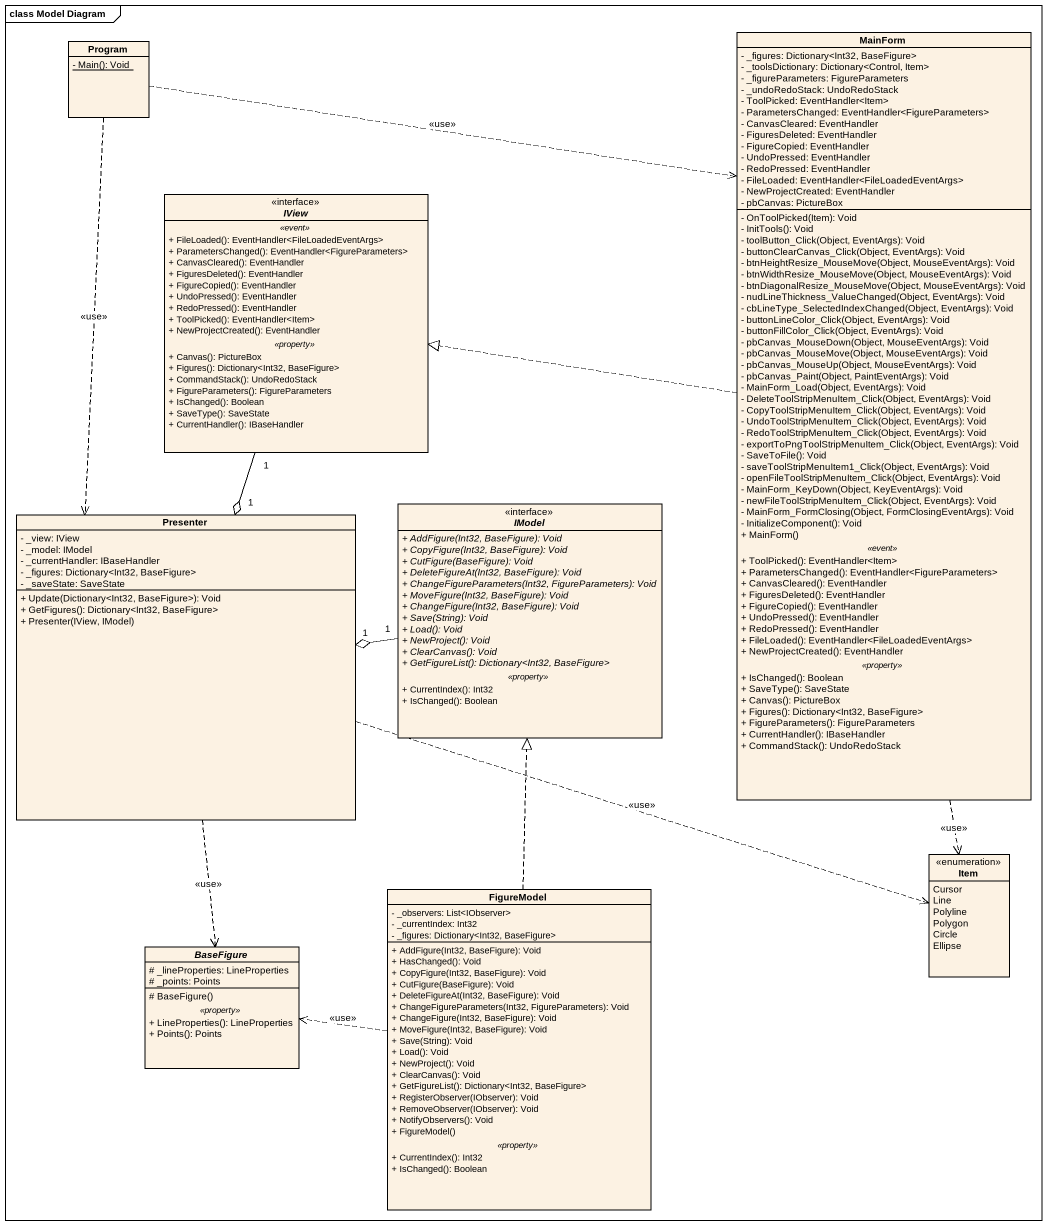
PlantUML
@startuml
mainframe class Model Diagram
hide circle
hide empty members
skinparam classAttributeIconSize 0
class Program {
  {static} - Main(): Void
}
class MainForm {
  - _figures: Dictionary<Int32, BaseFigure>
  - _toolsDictionary: Dictionary<Control, Item>
  - _figureParameters: FigureParameters
  - _undoRedoStack: UndoRedoStack
  - ToolPicked: EventHandler<Item>
  - ParametersChanged: EventHandler<FigureParameters>
  - CanvasCleared: EventHandler
  - FiguresDeleted: EventHandler
  - FigureCopied: EventHandler
  - UndoPressed: EventHandler
  - RedoPressed: EventHandler
  - FileLoaded: EventHandler<FileLoadedEventArgs>
  - NewProjectCreated: EventHandler
  - pbCanvas: PictureBox
  --
  - OnToolPicked(Item): Void
  - InitTools(): Void
  - toolButton_Click(Object, EventArgs): Void
  - buttonClearCanvas_Click(Object, EventArgs): Void
  - btnHeightResize_MouseMove(Object, MouseEventArgs): Void
  - btnWidthResize_MouseMove(Object, MouseEventArgs): Void
  - btnDiagonalResize_MouseMove(Object, MouseEventArgs): Void
  - nudLineThickness_ValueChanged(Object, EventArgs): Void
  - cbLineType_SelectedIndexChanged(Object, EventArgs): Void
  - buttonLineColor_Click(Object, EventArgs): Void
  - buttonFillColor_Click(Object, EventArgs): Void
  - pbCanvas_MouseDown(Object, MouseEventArgs): Void
  - pbCanvas_MouseMove(Object, MouseEventArgs): Void
  - pbCanvas_MouseUp(Object, MouseEventArgs): Void
  - pbCanvas_Paint(Object, PaintEventArgs): Void
  - MainForm_Load(Object, EventArgs): Void
  - DeleteToolStripMenuItem_Click(Object, EventArgs): Void
  - CopyToolStripMenuItem_Click(Object, EventArgs): Void
  - UndoToolStripMenuItem_Click(Object, EventArgs): Void
  - RedoToolStripMenuItem_Click(Object, EventArgs): Void
  - exportToPngToolStripMenuItem_Click(Object, EventArgs): Void
  - SaveToFile(): Void
  - saveToolStripMenuItem1_Click(Object, EventArgs): Void
  - openFileToolStripMenuItem_Click(Object, EventArgs): Void
  - MainForm_KeyDown(Object, KeyEventArgs): Void
  - newFileToolStripMenuItem_Click(Object, EventArgs): Void
  - MainForm_FormClosing(Object, FormClosingEventArgs): Void
  - InitializeComponent(): Void
  + MainForm()
  .. <<event>> ..
  + ToolPicked(): EventHandler<Item>
  + ParametersChanged(): EventHandler<FigureParameters>
  + CanvasCleared(): EventHandler
  + FiguresDeleted(): EventHandler
  + FigureCopied(): EventHandler
  + UndoPressed(): EventHandler
  + RedoPressed(): EventHandler
  + FileLoaded(): EventHandler<FileLoadedEventArgs>
  + NewProjectCreated(): EventHandler
  .. <<property>> ..
  + IsChanged(): Boolean
  + SaveType(): SaveState
  + Canvas(): PictureBox
  + Figures(): Dictionary<Int32, BaseFigure>
  + FigureParameters(): FigureParameters
  + CurrentHandler(): IBaseHandler
  + CommandStack(): UndoRedoStack
}
interface IView {
  .. <<event>> ..
  + FileLoaded(): EventHandler<FileLoadedEventArgs>
  + ParametersChanged(): EventHandler<FigureParameters>
  + CanvasCleared(): EventHandler
  + FiguresDeleted(): EventHandler
  + FigureCopied(): EventHandler
  + UndoPressed(): EventHandler
  + RedoPressed(): EventHandler
  + ToolPicked(): EventHandler<Item>
  + NewProjectCreated(): EventHandler
  .. <<property>> ..
  + Canvas(): PictureBox
  + Figures(): Dictionary<Int32, BaseFigure>
  + CommandStack(): UndoRedoStack
  + FigureParameters(): FigureParameters
  + IsChanged(): Boolean
  + SaveType(): SaveState
  + CurrentHandler(): IBaseHandler
}
class Presenter {
  - _view: IView
  - _model: IModel
  - _currentHandler: IBaseHandler
  - _figures: Dictionary<Int32, BaseFigure>
  - _saveState: SaveState
  + Update(Dictionary<Int32, BaseFigure>): Void
  + GetFigures(): Dictionary<Int32, BaseFigure>
  + Presenter(IView, IModel)
}
interface IModel {
  {abstract} + AddFigure(Int32, BaseFigure): Void
  {abstract} + CopyFigure(Int32, BaseFigure): Void
  {abstract} + CutFigure(BaseFigure): Void
  {abstract} + DeleteFigureAt(Int32, BaseFigure): Void
  {abstract} + ChangeFigureParameters(Int32, FigureParameters): Void
  {abstract} + MoveFigure(Int32, BaseFigure): Void
  {abstract} + ChangeFigure(Int32, BaseFigure): Void
  {abstract} + Save(String): Void
  {abstract} + Load(): Void
  {abstract} + NewProject(): Void
  {abstract} + ClearCanvas(): Void
  {abstract} + GetFigureList(): Dictionary<Int32, BaseFigure>
  .. <<property>> ..
  + CurrentIndex(): Int32
  + IsChanged(): Boolean
}
enum Item {
  Cursor
  Line
  Polyline
  Polygon
  Circle
  Ellipse
}
class FigureModel {
  - _observers: List<IObserver>
  - _currentIndex: Int32
  - _figures: Dictionary<Int32, BaseFigure>
  --
  + AddFigure(Int32, BaseFigure): Void
  + HasChanged(): Void
  + CopyFigure(Int32, BaseFigure): Void
  + CutFigure(BaseFigure): Void
  + DeleteFigureAt(Int32, BaseFigure): Void
  + ChangeFigureParameters(Int32, FigureParameters): Void
  + ChangeFigure(Int32, BaseFigure): Void
  + MoveFigure(Int32, BaseFigure): Void
  + Save(String): Void
  + Load(): Void
  + NewProject(): Void
  + ClearCanvas(): Void
  + GetFigureList(): Dictionary<Int32, BaseFigure>
  + RegisterObserver(IObserver): Void
  + RemoveObserver(IObserver): Void
  + NotifyObservers(): Void
  + FigureModel()
  .. <<property>> ..
  + CurrentIndex(): Int32
  + IsChanged(): Boolean
}
abstract class BaseFigure {
  # _lineProperties: LineProperties
  # _points: Points
  --
  # BaseFigure()
  .. <<property>> ..
  + LineProperties(): LineProperties
  + Points(): Points
}
Program .right.> MainForm : <<use>>
Program ..> Presenter : <<use>>
MainForm .left.|> IView
MainForm ..> Item : <<use>>
IView "1" --o "1" Presenter
Presenter .right.> Item : <<use>>
Presenter ..> BaseFigure : <<use>>
IModel "1" -left-o "1" Presenter
FigureModel .up.|> IModel
FigureModel .left.> BaseFigure : <<use>>
@enduml
